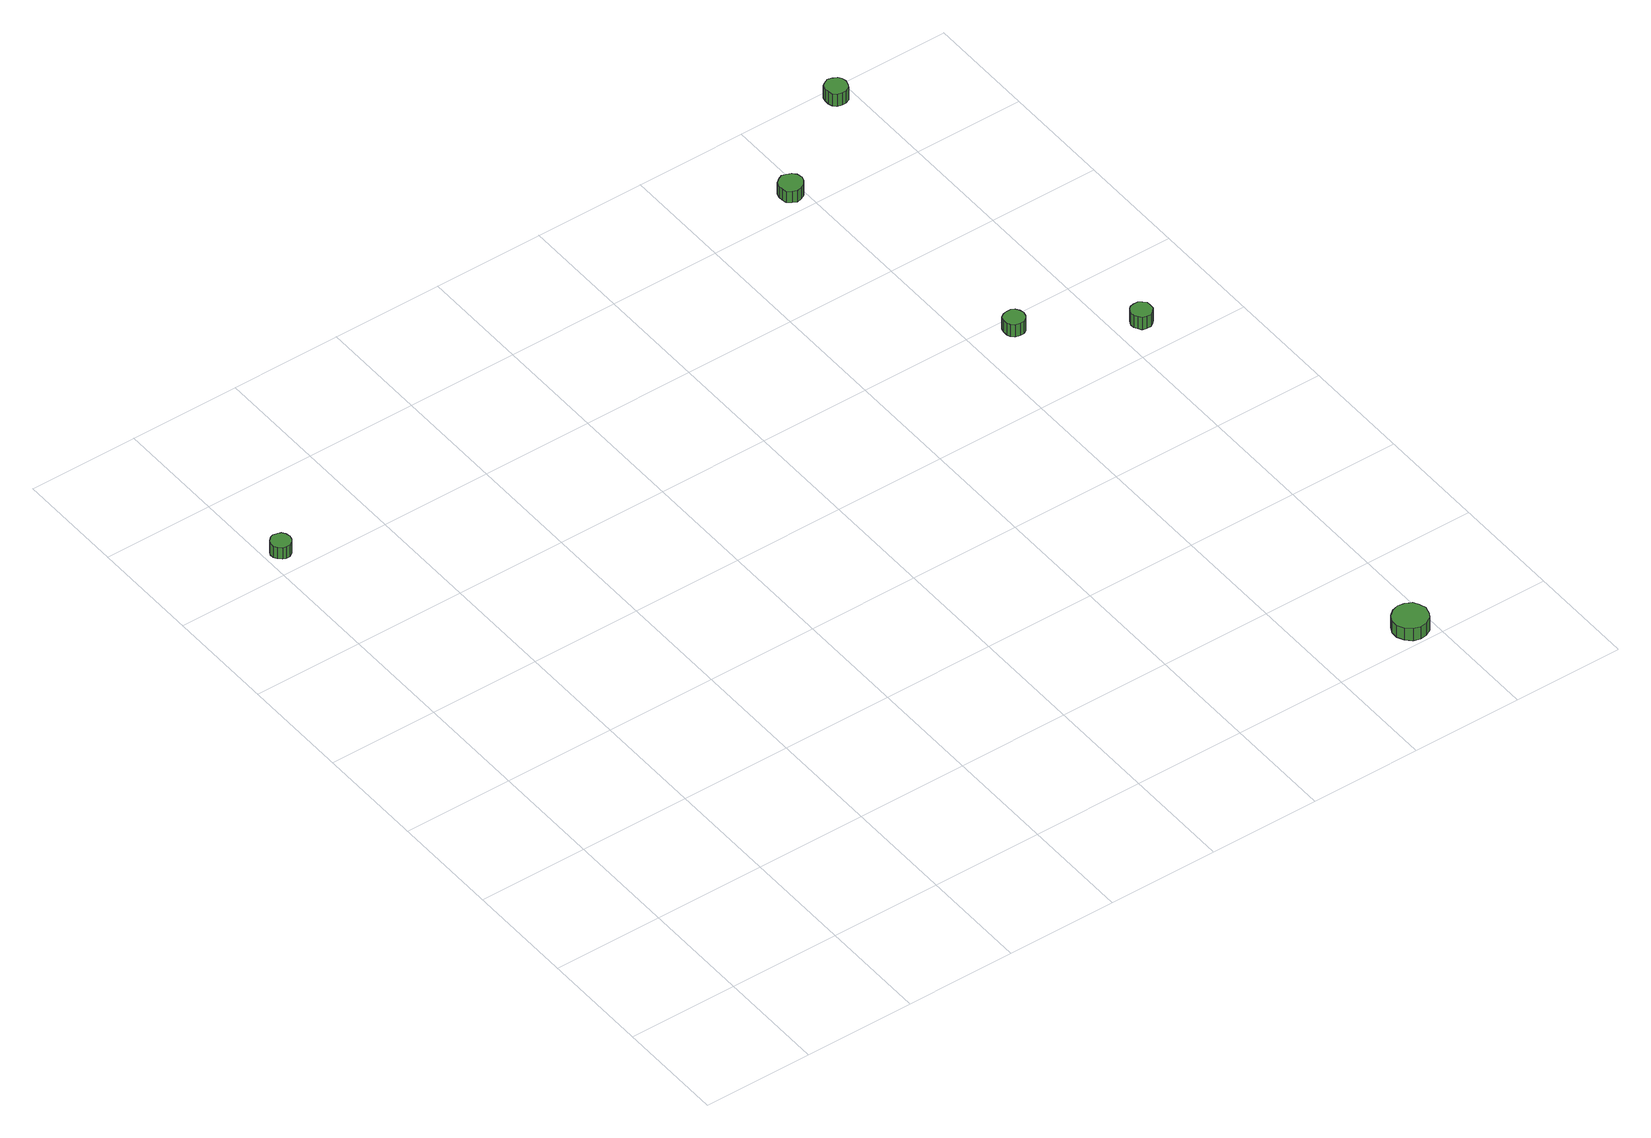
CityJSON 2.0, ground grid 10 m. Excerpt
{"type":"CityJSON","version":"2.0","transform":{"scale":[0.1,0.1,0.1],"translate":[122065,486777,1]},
"CityObjects":{
"tree1":{"type":"SolitaryVegetationObject","attributes":{"function":"something"},"geometry":[{"type":"MultiSurface","lod":"1","boundaries":[[[0,1,2,3,4,5,6,7,8,9,10,11,12,13,14]],[[15,16,17,18,19,20,21,22,23,24,25,26,27,28,29]],[[0,29,28,1]],[[1,28,27,2]],[[2,27,26,3]],[[3,26,25,4]],[[4,25,24,5]],[[5,24,23,6]],[[6,23,22,7]],[[7,22,21,8]],[[8,21,20,9]],[[9,20,19,10]],[[10,19,18,11]],[[11,18,17,12]],[[12,17,16,13]],[[13,16,15,14]],[[14,15,29,0]]]}]},
"tree2":{"type":"SolitaryVegetationObject","attributes":{"function":"something"},"geometry":[{"type":"MultiSurface","lod":"1","boundaries":[[[30,31,32,33,34,35,36,37,38,39,40,41,42,43,44]],[[45,46,47,48,49,50,51,52,53,54,55,56,57,58,59]],[[30,59,58,31]],[[31,58,57,32]],[[32,57,56,33]],[[33,56,55,34]],[[34,55,54,35]],[[35,54,53,36]],[[36,53,52,37]],[[37,52,51,38]],[[38,51,50,39]],[[39,50,49,40]],[[40,49,48,41]],[[41,48,47,42]],[[42,47,46,43]],[[43,46,45,44]],[[44,45,59,30]]]}]},
"tree3":{"type":"SolitaryVegetationObject","attributes":{"function":"something"},"geometry":[{"type":"MultiSurface","lod":"1","boundaries":[[[60,61,62,63,64,65,66,67,68,69,70,71,72,73,74]],[[75,76,77,78,79,80,81,82,83,84,85,86,87,88,89]],[[60,89,88,61]],[[61,88,87,62]],[[62,87,86,63]],[[63,86,85,64]],[[64,85,84,65]],[[65,84,83,66]],[[66,83,82,67]],[[67,82,81,68]],[[68,81,80,69]],[[69,80,79,70]],[[70,79,78,71]],[[71,78,77,72]],[[72,77,76,73]],[[73,76,75,74]],[[74,75,89,60]]]}]},
"tree4":{"type":"SolitaryVegetationObject","attributes":{"function":"something"},"geometry":[{"type":"MultiSurface","lod":"1","boundaries":[[[90,91,92,93,94,95,96,97,98,99,100,101,102,103,104]],[[105,106,107,108,109,110,111,112,113,114,115,116,117,118,119]],[[90,119,118,91]],[[91,118,117,92]],[[92,117,116,93]],[[93,116,115,94]],[[94,115,114,95]],[[95,114,113,96]],[[96,113,112,97]],[[97,112,111,98]],[[98,111,110,99]],[[99,110,109,100]],[[100,109,108,101]],[[101,108,107,102]],[[102,107,106,103]],[[103,106,105,104]],[[104,105,119,90]]]}]},
"tree5":{"type":"SolitaryVegetationObject","attributes":{"function":"something"},"geometry":[{"type":"MultiSurface","lod":"1","boundaries":[[[120,121,122,123,124,125,126,127,128,129,130,131,132,133,134]],[[135,136,137,138,139,140,141,142,143,144,145,146,147,148,149]],[[120,149,148,121]],[[121,148,147,122]],[[122,147,146,123]],[[123,146,145,124]],[[124,145,144,125]],[[125,144,143,126]],[[126,143,142,127]],[[127,142,141,128]],[[128,141,140,129]],[[129,140,139,130]],[[130,139,138,131]],[[131,138,137,132]],[[132,137,136,133]],[[133,136,135,134]],[[134,135,149,120]]]}]},
"tree6":{"type":"SolitaryVegetationObject","attributes":{"function":"something"},"geometry":[{"type":"MultiSurface","lod":"1","boundaries":[[[150,151,152,153,154,155,156,157,158,159,160,161,162,163,164]],[[165,166,167,168,169,170,171,172,173,174,175,176,177,178,179]],[[150,179,178,151]],[[151,178,177,152]],[[152,177,176,153]],[[153,176,175,154]],[[154,175,174,155]],[[155,174,173,156]],[[156,173,172,157]],[[157,172,171,158]],[[158,171,170,159]],[[159,170,169,160]],[[160,169,168,161]],[[161,168,167,162]],[[162,167,166,163]],[[163,166,165,164]],[[164,165,179,150]]]}]}
},
"vertices":[
[23,623,13],[22,627,13],[20,630,13],[17,631,13],[13,632,13],[10,631,13],[7,628,13],[5,625,13],[5,621,13],[7,618,13],[10,615,13],[13,614,13],[17,614,13],[20,616,13],[22,619,13],[22,619,1],[20,616,1],[17,614,1],[13,614,1],[10,615,1],[7,618,1],[5,621,1],[5,625,1],[7,628,1],[10,631,1],[13,632,1],[17,631,1],[20,630,1],[22,627,1],[23,623,1],
[698,19,13],[696,25,13],[693,30,13],[687,33,13],[681,34,13],[675,32,13],[670,28,13],[667,22,13],[667,16,13],[670,10,13],[675,5,13],[681,3,13],[687,4,13],[693,7,13],[696,12,13],[696,12,0],[693,7,0],[687,4,0],[681,3,0],[675,5,0],[670,10,0],[667,16,0],[667,22,0],[670,28,0],[675,32,0],[681,34,0],[687,33,0],[693,30,0],[696,25,0],[698,19,0],
[644,483,18],[643,487,18],[641,490,18],[638,492,18],[634,492,18],[630,491,18],[627,489,18],[626,485,18],[626,481,18],[627,478,18],[630,475,18],[634,474,18],[638,474,18],[641,476,18],[643,479,18],[643,479,5],[641,476,5],[638,474,5],[634,474,5],[630,475,5],[627,478,5],[626,481,5],[626,485,5],[627,489,5],[630,491,5],[634,492,5],[638,492,5],[641,490,5],[643,487,5],[644,483,5],
[599,718,15],[598,723,15],[595,726,15],[591,728,15],[587,729,15],[583,727,15],[579,724,15],[578,720,15],[578,716,15],[579,712,15],[583,709,15],[587,707,15],[591,708,15],[595,710,15],[598,714,15],[598,714,3],[595,710,3],[591,708,3],[587,707,3],[583,709,3],[579,712,3],[578,716,3],[578,720,3],[579,724,3],[583,727,3],[587,729,3],[591,728,3],[595,726,3],[598,723,3],[599,718,3],
[730,430,18],[730,434,18],[727,437,18],[724,439,18],[720,439,18],[716,438,18],[714,436,18],[712,432,18],[712,428,18],[714,425,18],[716,422,18],[720,421,18],[724,421,18],[727,423,18],[730,426,18],[730,426,5],[727,423,5],[724,421,5],[720,421,5],[716,422,5],[714,425,5],[712,428,5],[712,432,5],[714,436,5],[716,438,5],[720,439,5],[724,439,5],[727,437,5],[730,434,5],[730,430,5],
[695,789,14],[694,793,14],[692,796,14],[688,798,14],[684,799,14],[680,797,14],[677,795,14],[676,791,14],[676,787,14],[677,783,14],[680,780,14],[684,779,14],[688,779,14],[692,781,14],[694,785,14],[694,785,1],[692,781,1],[688,779,1],[684,779,1],[680,780,1],[677,783,1],[676,787,1],[676,791,1],[677,795,1],[680,797,1],[684,799,1],[688,798,1],[692,796,1],[694,793,1],[695,789,1]
]}
